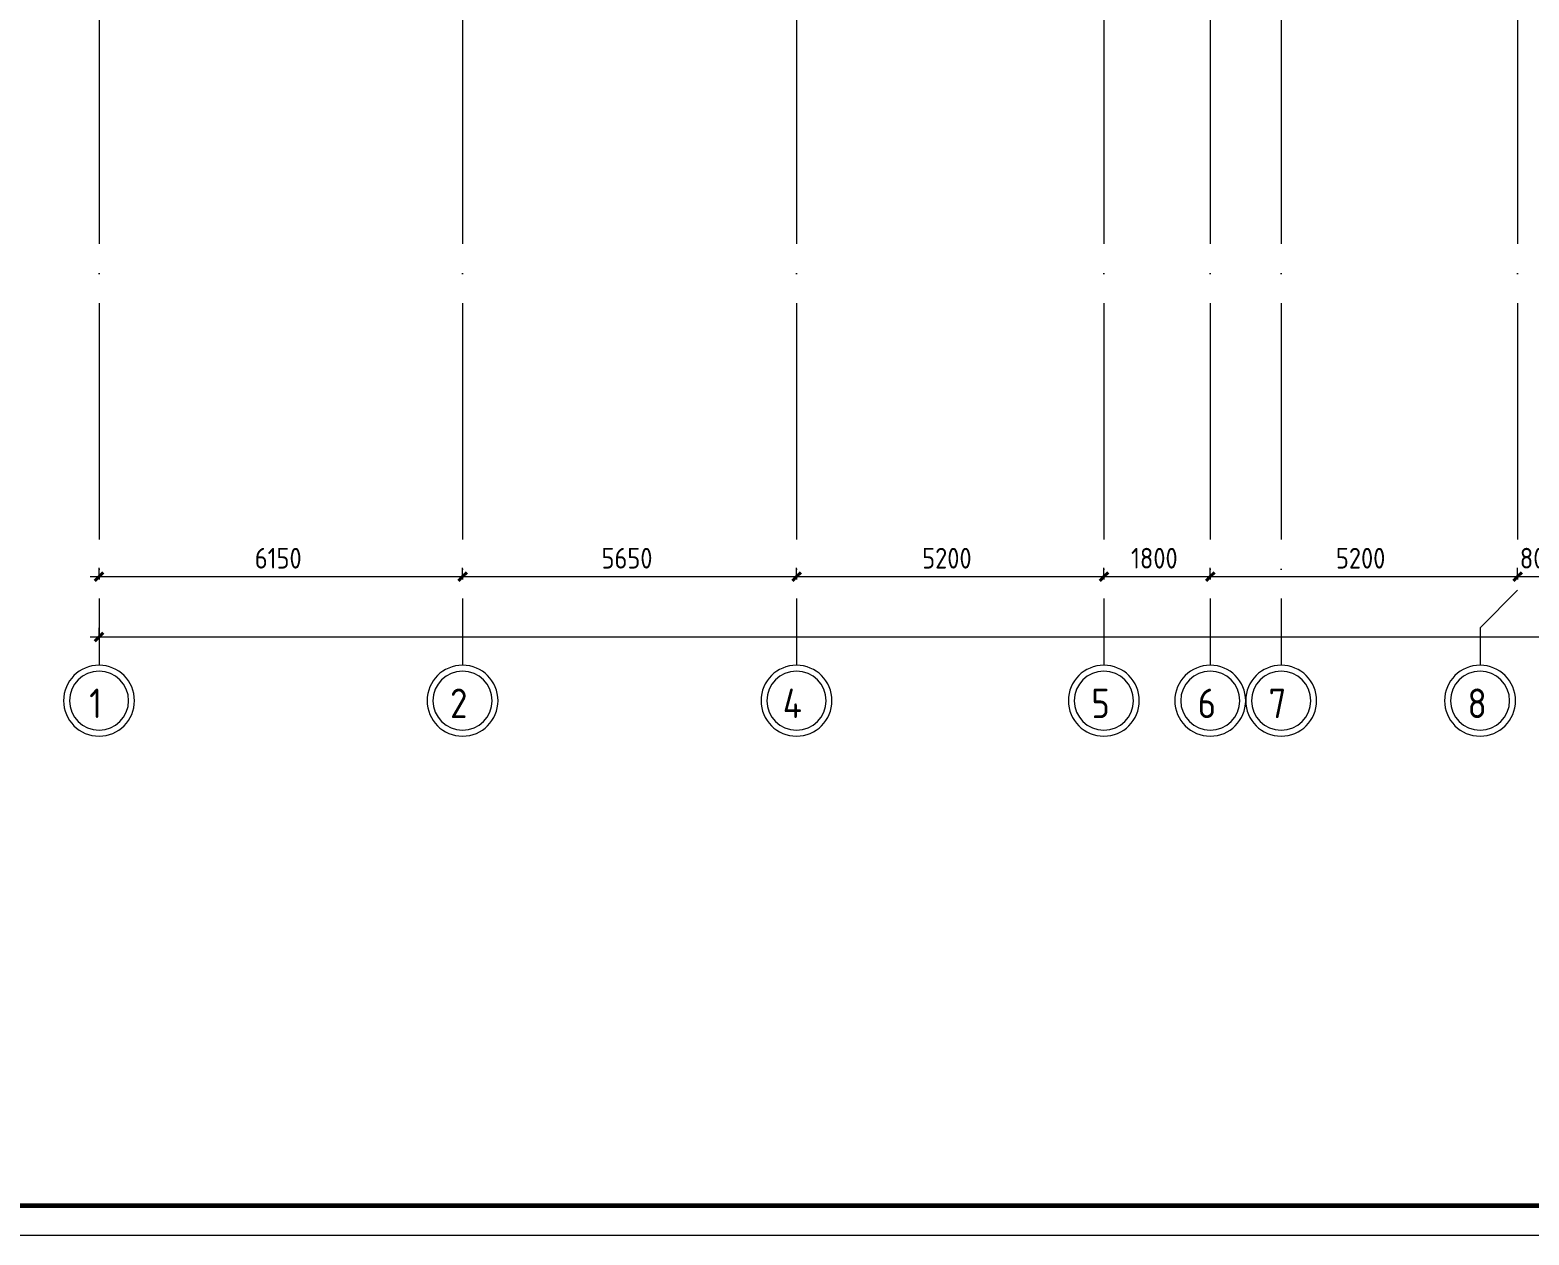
# Model space of a CAD drawing. Header units: millimetres. Extents: x -259809 to 472825, y -397243 to 31861.
# Drawn here: x 243002 to 268364, y -393717 to -373335 of the extents above; entities that cross this region are included whole.
import ezdxf

# ---------------------------------------------------------------- set-up
doc = ezdxf.new("R2010")
doc.units = ezdxf.units.MM
doc.linetypes.add('ADSK_Линия сетки', pattern=[25, 20, -2.5, 0, -2.5])
for name, color, linetype, lineweight in [('Оси', 252, 'Continuous', 9), ('ОФ_рамка', 8, 'Continuous', 60), ('Размеры', 7, 'Continuous', 9)]:
    doc.layers.add(name, color=color, linetype=linetype, lineweight=lineweight)
doc.styles.add('GOST Common', font='', dxfattribs={"width": 0.9, "height": 500})
doc.styles.add('GOST Common_1', font='', dxfattribs={"height": 250})
doc.styles.get('GOST Common').set_extended_font_data('GOST type B')
doc.styles.get('GOST Common_1').set_extended_font_data('GOST type B')

# ---------------------------------------------------------------- blocks, each defined once
blk = doc.blocks.new('А0')
at = {"layer": 'ОФ_рамка', "color": 0, "linetype": 'Continuous', "ltscale": 100}
blk.add_lwpolyline([(224168, -393217), (340568, -393217)], dxfattribs=at)
at = {"layer": 'ОФ_рамка', "color": 0, "linetype": 'Continuous', "lineweight": 5, "ltscale": 100}
blk.add_lwpolyline([(222168, -393717), (341068, -393717)], dxfattribs=at)
blk = doc.blocks.new('3 этаж')
at = {"layer": 'Оси', "color": 251, "linetype": 'ADSK_Линия сетки', "ltscale": 200, "true_color": 0x636466}
for p, q in [((244171, -263), (244171, -31390)), ((250321, -263), (250321, -31390)), ((255971, -263), (255971, -31390)), ((261171, -263), (261171, -31390)), ((262971, -263), (262971, -31390)), ((264171, -263), (264171, -31390)), ((268171, -263), (268171, -30120))]:
    blk.add_line(p, q, dxfattribs=at)
at = {"layer": 'Оси', "color": 251, "ltscale": 200, "true_color": 0x636466}
for p, q in [((268171, -30120), (267536, -30755)), ((267536, -30755), (267536, -31390))]:
    blk.add_line(p, q, dxfattribs=at)
at = {"layer": 'Оси', "color": 251, "lineweight": 20, "true_color": 0x636466}
for centre, radius, start, end in [((244171, -31990), 600, 0, 180), ((250321, -31990), 600, 0, 180), ((255971, -31990), 600, 0, 180), ((261171, -31990), 600, 0, 180), ((262971, -31990), 600, 0, 180), ((264171, -31990), 600, 0, 180), ((267536, -31990), 600, 0, 180), ((244171, -31990), 500, 0, 180), ((250321, -31990), 500, 0, 180), ((255971, -31990), 500, 0, 180), ((261171, -31990), 500, 0, 180), ((262971, -31990), 500, 0, 180), ((264171, -31990), 500, 0, 180), ((267536, -31990), 500, 0, 180), ((244171, -31990), 600, 180, 0), ((244171, -31990), 500, 180, 0), ((250321, -31990), 600, 180, 0), ((250321, -31990), 500, 180, 0), ((255971, -31990), 600, 180, 0), ((255971, -31990), 500, 180, 0), ((261171, -31990), 600, 180, 0), ((261171, -31990), 500, 180, 0), ((262971, -31990), 600, 180, 0), ((262971, -31990), 500, 180, 0), ((264171, -31990), 600, 180, 0), ((264171, -31990), 500, 180, 0), ((267536, -31990), 600, 180, 0), ((267536, -31990), 500, 180, 0)]:
    blk.add_arc(centre, radius, start, end, dxfattribs=at)
at = {"layer": 'Размеры', "color": 251, "lineweight": 20, "true_color": 0x636466}
for p, q in [((244021, -29892), (250321, -29892)), ((244171, -29892), (244171, -29742)), ((244171, -29892), (244171, -29942)), ((250321, -29892), (250321, -29742)), ((250321, -29892), (250321, -29742)), ((250321, -29892), (250321, -29942)), ((250321, -29892), (255971, -29892)), ((250321, -29892), (250321, -29942)), ((255971, -29892), (255971, -29742)), ((255971, -29892), (255971, -29742)), ((255971, -29892), (255971, -29942)), ((255971, -29892), (261171, -29892)), ((255971, -29892), (255971, -29942)), ((261171, -29892), (261171, -29742)), ((261171, -29892), (261171, -29742)), ((261171, -29892), (261171, -29942)), ((261171, -29892), (262971, -29892)), ((261171, -29892), (261171, -29942)), ((262971, -29892), (262971, -29742)), ((262971, -29892), (262971, -29742)), ((262971, -29892), (262971, -29942)), ((262971, -29892), (268171, -29892)), ((262971, -29892), (262971, -29942)), ((268171, -29892), (268171, -29742)), ((268171, -29892), (268171, -29742)), ((268171, -29892), (268171, -29942)), ((268171, -29892), (268971, -29892)), ((268171, -29892), (268171, -29942)), ((244021, -30910), (311921, -30910)), ((244171, -30910), (244171, -30760)), ((244171, -30910), (244171, -30960))]:
    blk.add_line(p, q, dxfattribs=at)
at = {"layer": 'Размеры', "color": 251, "lineweight": 40, "true_color": 0x636466}
for p, q in [((244171, -29892), (244101, -29963)), ((244171, -29892), (244242, -29822)), ((250321, -29892), (250251, -29963)), ((250321, -29892), (250251, -29963)), ((250321, -29892), (250392, -29822)), ((250321, -29892), (250392, -29822)), ((255971, -29892), (255901, -29963)), ((255971, -29892), (255901, -29963)), ((255971, -29892), (256042, -29822)), ((255971, -29892), (256042, -29822)), ((261171, -29892), (261101, -29963)), ((261171, -29892), (261101, -29963)), ((261171, -29892), (261242, -29822)), ((261171, -29892), (261242, -29822)), ((262971, -29892), (262901, -29963)), ((262971, -29892), (262901, -29963)), ((262971, -29892), (263042, -29822)), ((262971, -29892), (263042, -29822)), ((268171, -29892), (268101, -29963)), ((268171, -29892), (268101, -29963)), ((268171, -29892), (268242, -29822)), ((268171, -29892), (268242, -29822)), ((244171, -30910), (244101, -30981)), ((244171, -30910), (244242, -30840))]:
    blk.add_line(p, q, dxfattribs=at)
at = {"layer": 'Оси', "color": 251, "true_color": 0x636466, "style": 'GOST Common', "width": 0.9}
for s, p in [('1', (244005, -32285)), ('2', (250110, -32285)), ('4', (255740, -32285)), ('5', (260960, -32285)), ('6', (262760, -32285)), ('7', (263958, -32285)), ('8', (267325, -32285))]:
    blk.add_text(s, height=500, dxfattribs=at).set_placement(p)
at = {"layer": 'Размеры', "color": 251, "true_color": 0x636466, "style": 'GOST Common_1', "width": 0.9}
for s, p in [('6150', (246806, -29755)), ('5650', (252673, -29755)), ('5200', (258098, -29755)), ('1800', (261631, -29755)), ('5200', (265098, -29755)), ('800', (268209, -29755))]:
    blk.add_text(s, height=350, dxfattribs=at).set_placement(p)

msp = doc.modelspace()

# ---------------------------------------------------------------- block references
msp.add_blockref('3 этаж', (0, -352689))
at = {"layer": 'ОФ_рамка', "color": 0, "lineweight": -2}
msp.add_blockref('А0', (0, 0), dxfattribs=at)

doc.saveas('drawing.dxf')
